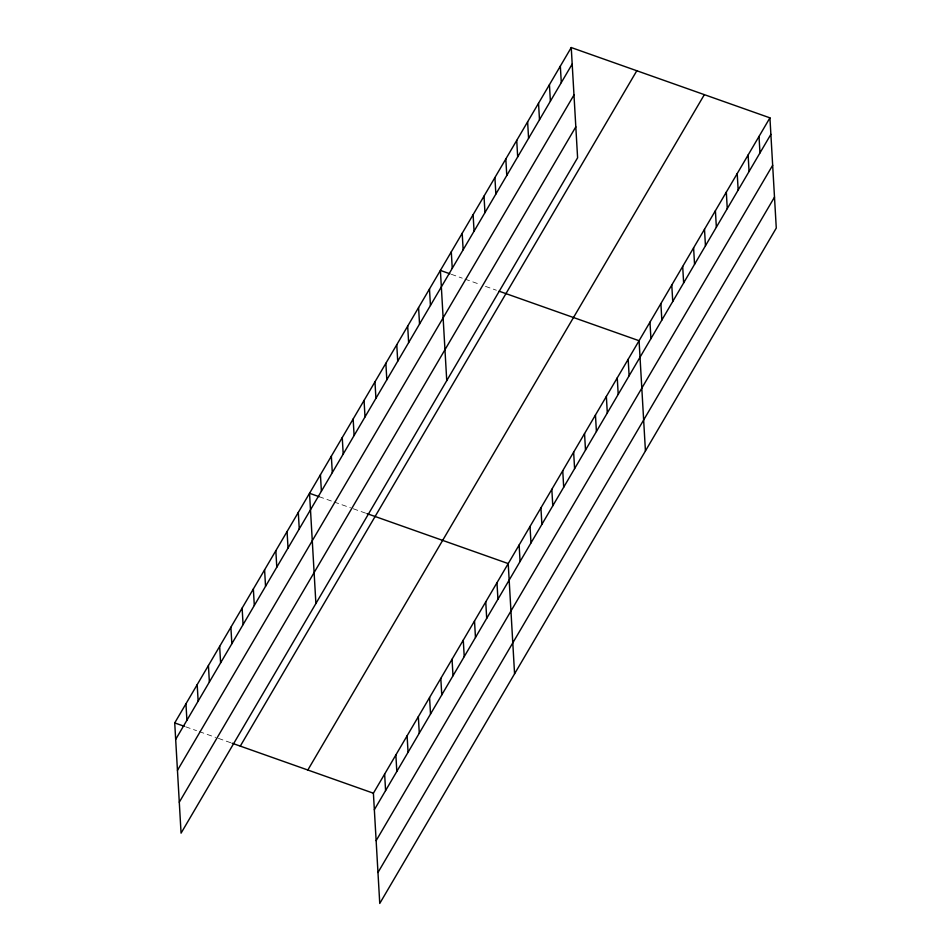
<?xml version="1.0" encoding="UTF-8"?>
<svg xmlns="http://www.w3.org/2000/svg" width="951" height="951" viewBox="0 0 951 951"><rect width="100%" height="100%" fill="white"/><g stroke="black" fill="none" stroke-linecap="round" stroke-linejoin="round"><path stroke-width="0.71" stroke-dasharray="4.75 3.57" d="M451.321 274.292L462.245 278.156M464.98 279.118L480.005 284.432M485.474 286.37L496.398 290.233M319.096 496.672L331.388 501.022M334.122 501.997L350.515 507.786M353.249 508.761L365.541 513.112M185.647 726.79L196.572 730.653M199.306 731.616L215.699 737.417M218.421 738.38L230.724 742.731"/><path stroke-width="1.43" d="M571.242 47.55L577.602 157.783L181.07 833.147L174.722 722.915L571.242 47.55L769.93 117.853L776.278 228.085L379.758 903.45L373.398 793.217L769.93 117.853M175.673 739.414L572.193 64.05M177.457 770.346L573.988 94.981M179.287 802.216L575.819 126.852M240.282 746.119L636.813 70.754M307.827 770.013L704.358 94.648M374.349 809.717L770.881 134.341M376.132 840.648L772.664 165.284M377.963 872.519L774.494 197.154M449.954 273.805L440.396 270.417L446.744 380.65M499.132 291.208L639.072 340.72L645.432 450.952M319.096 496.672L309.539 493.296L315.898 603.528M366.908 513.588L508.214 563.586L514.574 673.819M174.722 722.915L184.28 726.302M232.092 743.218L373.398 793.217M759.017 136.421L759.968 152.921M748.116 154.989L749.067 171.489M737.215 173.569L738.166 190.057M726.314 192.138L727.265 208.638M715.402 210.706L716.353 227.206M704.501 229.286L705.452 245.786M693.6 247.854L694.551 264.354M682.687 266.435L683.638 282.923M671.786 285.003L672.737 301.503M660.886 303.571L661.837 320.071M649.973 322.151L650.924 338.639M628.171 359.288L629.122 375.788M617.258 377.868L618.209 394.368M606.358 396.436L607.309 412.936M595.457 415.005L596.408 431.504M584.544 433.585L585.495 450.085M560.341 66.118L561.292 82.618M573.643 452.153L574.594 468.653M549.44 84.698L550.391 101.186M562.742 470.733L563.693 487.221M538.539 103.267L539.49 119.767M551.83 489.301L552.781 505.801M527.627 121.835L528.578 138.335M540.929 507.87L541.88 524.37M516.726 140.415L517.677 156.915M530.028 526.45L530.979 542.938M505.825 158.983L506.776 175.483M519.127 545.018L520.078 561.518M494.912 177.564L495.863 194.052M484.011 196.132L484.962 212.632M496.981 582.725L497.932 599.225M473.111 214.7L474.062 231.2M485.747 601.864L486.698 618.364M462.198 233.28L463.149 249.768M474.513 621.003L475.464 637.491M451.297 251.849L452.248 268.348M463.28 640.13L464.231 656.63M452.046 659.269L452.997 675.769M429.483 288.997L430.434 305.485M440.812 678.408L441.763 694.896M418.583 307.565L419.534 324.065M429.567 697.535L430.518 714.035M407.682 326.134L408.633 342.633M418.333 716.674L419.284 733.173M396.769 344.714L397.72 361.214M385.868 363.282L386.819 379.782M407.099 735.812L408.05 752.312M374.967 381.862L375.918 398.35M395.866 754.951L396.817 771.439M364.055 400.43L365.018 416.93M384.632 774.078L385.583 790.578M353.154 418.999L354.105 435.499M342.253 437.579L343.204 454.067M331.352 456.147L332.303 472.647M320.439 474.715L321.39 491.215M298.305 512.423L299.256 528.922M287.071 531.561L288.022 548.061M275.838 550.7L276.789 567.2M264.592 569.839L265.543 586.327M253.358 588.966L254.309 605.466M242.125 608.105L243.076 624.605M230.891 627.244L231.842 643.732M219.657 646.371L220.608 662.871M208.424 665.51L209.375 682.01M197.19 684.649L198.141 701.149M185.956 703.788L186.907 720.276"/></g></svg>
